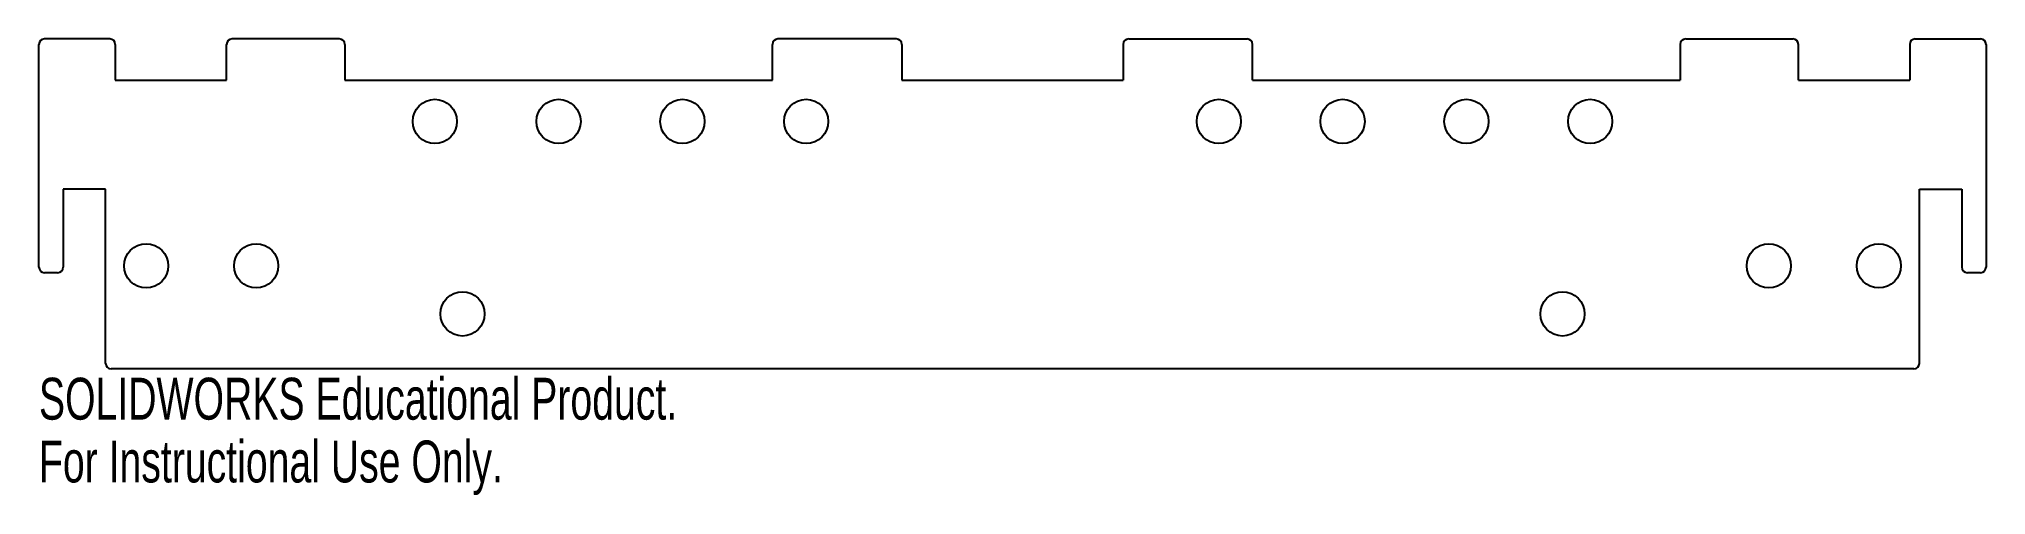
# Model space of a CAD drawing. Header units: inches. Extents: x -4.43 to 4.42, y -0.89 to 1.19.
import ezdxf

# ---------------------------------------------------------------- set-up
doc = ezdxf.new("R2010")
doc.units = ezdxf.units.IN
doc.header["$MEASUREMENT"] = 0
doc.styles.add('SLDTEXTSTYLE0', font='TXT', dxfattribs={"width": 0.7})

msp = doc.modelspace()

# ---------------------------------------------------------------- linework, layer by layer
at = {"color": 7, "linetype": 'Continuous', "lineweight": 25}
for p, q in [((-4.425, 0.15), (-4.425, 1.1625)), ((-4.103, 1.1875), (-4.4, 1.1875)), ((-4.078, 1.1625), (-4.078, 1)), ((-3.572, 1), (-3.572, 1.1625)), ((-3.05975, 1.1875), (-3.547, 1.1875)), ((-3.03475, 1.1625), (-3.03475, 1)), ((-1.09125, 1), (-1.09125, 1.1625)), ((-0.528, 1.1875), (-1.06625, 1.1875)), ((-0.503, 1.1625), (-0.503, 1)), ((0.503, 1.1625), (0.503, 1)), ((0.528, 1.1875), (1.06625, 1.1875)), ((1.09125, 1), (1.09125, 1.1625)), ((3.03475, 1.1625), (3.03475, 1)), ((3.05975, 1.1875), (3.547, 1.1875)), ((3.572, 1), (3.572, 1.1625)), ((4.078, 1.1625), (4.078, 1)), ((4.103, 1.1875), (4.4, 1.1875)), ((4.425, 1.1625), (4.425, 0.15)), ((-4.078, 1), (-3.572, 1)), ((-3.03475, 1), (-1.09125, 1)), ((-0.503, 1), (0.503, 1)), ((1.09125, 1), (3.03475, 1)), ((3.572, 1), (4.078, 1)), ((-4.122, 0.505), (-4.315, 0.505)), ((-4.315, 0.505), (-4.315, 0.15)), ((-4.122, -0.2875), (-4.122, 0.505)), ((4.122, 0.505), (4.315, 0.505)), ((4.122, -0.2875), (4.122, 0.505)), ((4.315, 0.505), (4.315, 0.15)), ((-4.34, 0.125), (-4.4, 0.125)), ((4.4, 0.125), (4.34, 0.125)), ((4.097, -0.3125), (-4.097, -0.3125))]:
    msp.add_line(p, q, dxfattribs=at)
for centre in [(-2.6255, 0.8125), (-2.063, 0.8125), (-1.5005, 0.8125), (-0.938, 0.8125), (0.938, 0.8125), (1.5005, 0.8125), (2.063, 0.8125), (2.6255, 0.8125), (-3.9375, 0.156), (-3.4375, 0.156), (3.4375, 0.156), (3.9375, 0.156), (-2.5, -0.0625), (2.5, -0.0625)]:
    msp.add_circle(centre, 0.1005, dxfattribs=at)
for centre, start, end in [((-4.4, 1.1625), 90, 180), ((-4.103, 1.1625), 0, 90), ((-3.547, 1.1625), 90, 180), ((-3.05975, 1.1625), 0, 90), ((-1.06625, 1.1625), 90, 180), ((-0.528, 1.1625), 0, 90), ((0.528, 1.1625), 90, 180), ((1.06625, 1.1625), 0, 90), ((3.05975, 1.1625), 90, 180), ((3.547, 1.1625), 0, 90), ((4.103, 1.1625), 90, 180), ((4.4, 1.1625), 0, 90), ((-4.4, 0.15), 180, 270), ((-4.34, 0.15), 270, 0), ((4.34, 0.15), 180, 270), ((4.4, 0.15), 270, 0), ((-4.097, -0.2875), 180, 270), ((4.097, -0.2875), 270, 0)]:
    msp.add_arc(centre, 0.025, start, end, dxfattribs=at)

# ---------------------------------------------------------------- texts
at = {"color": 7, "linetype": 'Continuous', "char_height": 0.1903, "attachment_point": 1, "style": 'SLDTEXTSTYLE0'}
for s, insert in [('SOLIDWORKS Educational Product.', (-4.425, -0.35264)), ('For Instructional Use Only.', (-4.425, -0.63809))]:
    msp.add_mtext(s, dxfattribs=dict(at, insert=insert))

doc.saveas('drawing.dxf')
